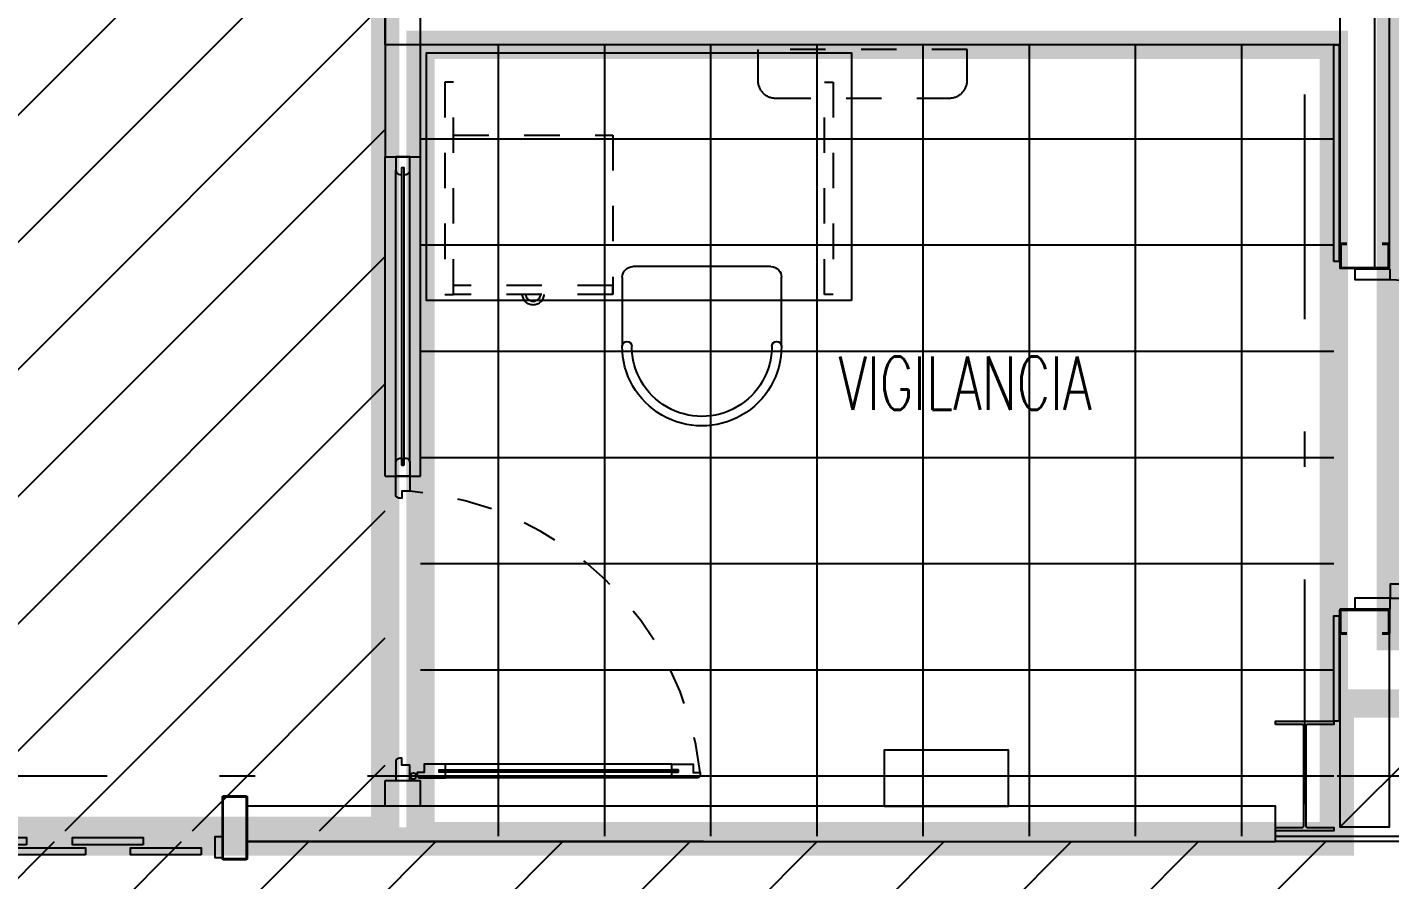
# Model space of a CAD drawing. Header units: millimetres. Extents: x -77 to 207, y -160 to 187.
# Drawn here: x -30.132 to -26.282, y 29.107 to 31.515 of the extents above; entities that cross this region are included whole.
import ezdxf
from ezdxf.enums import TextEntityAlignment as Align
from ezdxf.xclip import XClip

# ---------------------------------------------------------------- set-up
doc = ezdxf.new("R2010")
doc.units = ezdxf.units.MM
doc.header["$LTSCALE"] = 0.1
for name, pattern in [('X REF - ANELO INST bind$0$X REF - ANELO$0$DASHDOT2', [12.7, 6.35, -3.175, 0, -3.175]), ('X REF - ANELO INST bind$0$X REF - ANELO$0$DASHED2', [0.375, 0.25, -0.125]), ('X REF - ANELO INST bind$0$X REF - ANELO$0$HIDDEN2', [0.1875, 0.125, -0.0625])]:
    doc.linetypes.add(name, pattern=pattern)
for name, color, linetype in [('C01 Foil blanco', 30, 'Continuous'), ('C03 PRY comun+papel kraft', 192, 'Continuous'), ('C08 CH trapezoidal', 148, 'Continuous'), ('X REF - ANELO INST bind$0$X REF - ANELO$0$A-TABIQUE PRY', 7, 'Continuous'), ('X REF - ANELO INST bind$0$X REF - ANELO$0$C-ALUMINIO', 8, 'Continuous'), ('X REF - ANELO INST bind$0$X REF - ANELO$0$C-CÁMARA', 8, 'Continuous'), ('X REF - ANELO INST bind$0$X REF - ANELO$0$C-METALICA', 8, 'Continuous'), ('X REF - ANELO INST bind$0$X REF - ANELO$0$E-MOBILIARIO', 8, 'Continuous'), ('X REF - ANELO INST bind$0$X REF - ANELO$0$MET-COLUMNA METALICA', 7, 'Continuous'), ('X REF - ANELO INST bind$0$X REF - ANELO$0$MET-CORREAS DE CV', 7, 'Continuous'), ('X REF - ANELO INST bind$0$X REF - ANELO$0$MET-EJE CABRIADAS', 8, 'X REF - ANELO INST bind$0$X REF - ANELO$0$DASHDOT2'), ('X REF - ANELO INST bind$0$X REF - ANELO$0$MET-LANA VIDRIO', 8, 'Continuous'), ('X REF - ANELO INST bind$0$X REF - ANELO$0$PROY-SPLITS', 8, 'X REF - ANELO INST bind$0$X REF - ANELO$0$HIDDEN2'), ('X REF - ANELO INST bind$0$X REF - ANELO$0$R-NOMBRE LOCAL', 7, 'Continuous')]:
    doc.layers.add(name, color=color, linetype=linetype)
doc.styles.add('X REF - ANELO INST bind$0$X REF - ANELO$0$VAUX', font='romans.shx', dxfattribs={"width": 0.85})
doc.linetypes.add('X REF - ANELO INST bind$0$X REF - ANELO$0$REFERENCIAL CORTE TRANSVERSAL WM$0$BATTING', pattern='A,0.00254,-2.54,[134,ltypeshp.shx,S=2.54,R=0,X=-2.54,Y=0],-5.08,[134,ltypeshp.shx,S=2.54,R=180,X=2.54,Y=0],-2.54', length=10.16254)

# ---------------------------------------------------------------- blocks, each defined once
blk = doc.blocks.new('X REF - ANELO INST bind$0$X REF - ANELO$0$CMETP')
at = {"layer": 'X REF - ANELO INST bind$0$X REF - ANELO$0$MET-COLUMNA METALICA'}
blk.add_hatch(color=256, dxfattribs=at).paths.add_polyline_path([(-0.0825, 0), (-0.0825, 0.0097), (-0.0073, 0.0097, 0.414214), (-0.0029, 0.0141), (-0.0029, 0.2958, 0.414214), (-0.0073, 0.3002), (-0.0825, 0.3002), (-0.0825, 0.31), (0.0825, 0.31), (0.0825, 0.3002), (0.0073, 0.3002, 0.414214), (0.0029, 0.2958), (0.0029, 0.0141, 0.414214), (0.0073, 0.0097), (0.0825, 0.0097), (0.0825, 0)])
blk.add_lwpolyline([(0.0825, 0.3002), (0.0825, 0.31), (-0.0825, 0.31), (-0.0825, 0.3002), (-0.0073, 0.3002, -0.414214), (-0.0029, 0.2958), (-0.0029, 0.0141, -0.414214), (-0.0073, 0.0097), (-0.0825, 0.0097), (-0.0825, 0), (0.0825, 0), (0.0825, 0.0097), (0.0073, 0.0097, -0.414214), (0.0029, 0.0141), (0.0029, 0.2958, -0.414214), (0.0073, 0.3002)], format="xyb", close=True, dxfattribs=at)
blk = doc.blocks.new('X REF - ANELO INST bind$0$X REF - ANELO$0$cortina 2.00')
at = {"layer": 'X REF - ANELO INST bind$0$X REF - ANELO$0$C-CÁMARA', "elevation": 0.0008}
for points in [[(2008.2405, 1451.4917), (2008.2405, 1451.4717), (2008.3005, 1451.4717), (2008.3005, 1451.4917)], [(2008.2405, 1449.4917), (2008.2405, 1449.5117), (2008.3005, 1449.5117), (2008.3005, 1449.4917)]]:
    blk.add_lwpolyline(points, dxfattribs=at)
for points in [[(2008.2491, 1451.2411), (2008.2491, 1451.457), (2008.2691, 1451.457), (2008.2691, 1451.2411)], [(2008.2778, 1451.0507), (2008.2778, 1451.2707), (2008.2978, 1451.2707), (2008.2978, 1451.0507)], [(2008.2491, 1450.8769), (2008.2491, 1451.0769), (2008.2691, 1451.0769), (2008.2691, 1450.8769)], [(2008.2778, 1450.7169), (2008.2778, 1450.9169), (2008.2978, 1450.9169), (2008.2978, 1450.7169)], [(2008.2491, 1450.5499), (2008.2491, 1450.7499), (2008.2691, 1450.7499), (2008.2691, 1450.5499)], [(2008.2778, 1450.3795), (2008.2778, 1450.5795), (2008.2978, 1450.5795), (2008.2978, 1450.3795)], [(2008.2491, 1450.2056), (2008.2491, 1450.4056), (2008.2691, 1450.4056), (2008.2691, 1450.2056)], [(2008.2778, 1450.0456), (2008.2778, 1450.2456), (2008.2978, 1450.2456), (2008.2978, 1450.0456)], [(2008.2491, 1449.8787), (2008.2491, 1450.0787), (2008.2691, 1450.0787), (2008.2691, 1449.8787)], [(2008.2778, 1449.7152), (2008.2778, 1449.9152), (2008.2978, 1449.9152), (2008.2978, 1449.7152)], [(2008.2491, 1449.5518), (2008.2491, 1449.7518), (2008.2691, 1449.7518), (2008.2691, 1449.5518)]]:
    blk.add_lwpolyline(points, close=True, dxfattribs=at)
blk = doc.blocks.new('X REF - ANELO INST bind$0$X REF - ANELO$0$puerta 090')
at = {"layer": 'X REF - ANELO INST bind$0$X REF - ANELO$0$C-METALICA'}
for points in [[(506.5229, 1389.5823), (506.4229, 1389.5823), (506.4229, 1389.6123), (506.5229, 1389.6123)], [(506.5229, 1389.5823), (507.4229, 1389.5823), (507.4229, 1389.5423), (506.5229, 1389.5423)], [(506.5229, 1388.6523), (506.4229, 1388.6523), (506.4229, 1388.6823), (506.5229, 1388.6823)]]:
    blk.add_lwpolyline(points, close=True, dxfattribs=at)
at = {"layer": 'X REF - ANELO INST bind$0$X REF - ANELO$0$C-METALICA', "color": 8, "linetype": 'X REF - ANELO INST bind$0$X REF - ANELO$0$DASHED2'}
blk.add_arc((506.5229, 1389.5823), 0.9, 270, 357.4527, dxfattribs=at)
blk = doc.blocks.new('X REF - ANELO INST bind$0$X REF - ANELO$0$A$C17FA08BE')
at = {"layer": 'X REF - ANELO INST bind$0$X REF - ANELO$0$E-MOBILIARIO'}
for p, q in [((-0.1789, 0.1999), (0.0161, 0.1999)), ((-0.2089, -0.2201), (-0.2089, 0.1699)), ((0.0161, -0.2501), (-0.1789, -0.2501))]:
    blk.add_line(p, q, dxfattribs=at)
for centre, radius, start, end in [((-0.1789, 0.1699), 0.03, 90, 180), ((0.0161, 0.1864), 0.0135, 90, 270), ((0.0161, -0.0251), 0.225, 270, 90), ((0.0161, -0.0251), 0.198, 270, 90), ((-0.1789, -0.2201), 0.03, 180, 270), ((0.0161, -0.2366), 0.0135, 90, 270)]:
    blk.add_arc(centre, radius, start, end, dxfattribs=at)
blk = doc.blocks.new('X REF - ANELO INST bind$0$X REF - ANELO$0$Escritorio 1.20x0.70')
at = {"layer": 'X REF - ANELO INST bind$0$X REF - ANELO$0$E-MOBILIARIO', "linetype": 'X REF - ANELO INST bind$0$X REF - ANELO$0$HIDDEN2', "ltscale": 0.005}
for p, q in [((2121.1148, 1231.8749), (2121.1148, 1231.8999)), ((2121.1148, 1231.8999), (2121.5648, 1231.8999))]:
    blk.add_line(p, q, dxfattribs=at)
at = {"layer": 'X REF - ANELO INST bind$0$X REF - ANELO$0$E-MOBILIARIO'}
blk.add_lwpolyline([(2120.4407, 1231.8576), (2121.6407, 1231.8576), (2121.6407, 1232.5576), (2120.4407, 1232.5576)], close=True, dxfattribs=at)
at = {"layer": 'X REF - ANELO INST bind$0$X REF - ANELO$0$E-MOBILIARIO', "linetype": 'X REF - ANELO INST bind$0$X REF - ANELO$0$HIDDEN2', "ltscale": 0.005}
for points in [[(2120.4916, 1231.8749), (2120.5166, 1231.8749), (2120.5166, 1232.4749), (2120.4916, 1232.4749)], [(2121.5898, 1231.8749), (2121.5648, 1231.8749), (2121.5648, 1232.4749), (2121.5898, 1232.4749)], [(2121.1148, 1231.8749), (2121.5648, 1231.8749), (2121.5648, 1232.3249), (2121.1148, 1232.3249)]]:
    blk.add_lwpolyline(points, close=True, dxfattribs=at)
for radius in [0.03, 0.02]:
    blk.add_arc((2121.3398, 1231.8749), radius, 180, 0, dxfattribs=at)
blk = doc.blocks.new('X REF - ANELO INST bind$0$X REF - ANELO$0$N Local')
at = {"layer": 'X REF - ANELO INST bind$0$X REF - ANELO$0$R-NOMBRE LOCAL', "lineweight": 0, "style": 'X REF - ANELO INST bind$0$X REF - ANELO$0$VAUX', "width": 0.85}
for p in [(6337.5718, -934.4549), (6337.5718, -934.7149)]:
    blk.add_attdef('NOMBRE', text='', height=0.1823, dxfattribs=at).set_placement(p, align=Align.CENTER)
blk = doc.blocks.new('X REF - ANELO INST bind$0$X REF - ANELO$0$PA 0.86')
at = {"layer": 'X REF - ANELO INST bind$0$X REF - ANELO$0$C-ALUMINIO', "color": 8}
for p, q in [((-48.7083, 14.4594), (-48.0683, 14.4594)), ((-48.7083, 14.4214), (-48.0683, 14.4214))]:
    blk.add_line(p, q, dxfattribs=at)
at = {"layer": 'X REF - ANELO INST bind$0$X REF - ANELO$0$C-ALUMINIO'}
for points in [[(-48.7683, 14.4444), (-48.7883, 14.4444), (-48.7883, 14.4516, -0.387306), (-48.7812, 14.4594), (-48.7083, 14.4594), (-48.7083, 14.4434), (-48.7258, 14.4434), (-48.7258, 14.4374), (-48.7083, 14.4374), (-48.7083, 14.4214), (-48.7683, 14.4214), (-48.7683, 14.4444), (-48.7883, 14.4444)], [(-48.0083, 14.4444), (-47.9883, 14.4444), (-47.9883, 14.4516, 0.387306), (-47.9954, 14.4594), (-48.0683, 14.4594), (-48.0683, 14.4434), (-48.0507, 14.4434), (-48.0507, 14.4374), (-48.0683, 14.4374), (-48.0683, 14.4214), (-48.0083, 14.4214), (-48.0083, 14.4444), (-47.9883, 14.4444)], [(-47.9678, 14.4669), (-47.9678, 14.4239, 0.502809), (-47.9678, 14.4239), (-47.9678, 14.4239), (-47.9678, 14.4239), (-47.9448, 14.4239), (-47.9448, 14.4042), (-47.9382, 14.4042, 0.418366), (-47.9278, 14.4146), (-47.9278, 14.4669), (-47.9678, 14.4669)]]:
    blk.add_lwpolyline(points, format="xyb", dxfattribs=at)
blk.add_lwpolyline([(-48.7258, 14.4374), (-48.7258, 14.4434), (-48.0507, 14.4434), (-48.0507, 14.4374)], close=True, dxfattribs=at)
at = {"layer": 'X REF - ANELO INST bind$0$X REF - ANELO$0$C-ALUMINIO', "elevation": -0.0157}
blk.add_lwpolyline([(-47.9678, 13.6069), (-47.9678, 13.65, -0.502809), (-47.9678, 13.65), (-47.9678, 13.65), (-47.9678, 13.65), (-47.9448, 13.65), (-47.9448, 13.6697), (-47.9382, 13.6697, -0.418366), (-47.9278, 13.6592), (-47.9278, 13.6069), (-47.9678, 13.6069)], format="xyb", dxfattribs=at)
at = {"layer": 'X REF - ANELO INST bind$0$X REF - ANELO$0$C-ALUMINIO'}
blk.add_circle((-47.9778, 14.4544, 0.0003), 0.00857, dxfattribs=at)
at = {"layer": 'X REF - ANELO INST bind$0$X REF - ANELO$0$C-ALUMINIO', "color": 8, "linetype": 'X REF - ANELO INST bind$0$X REF - ANELO$0$DASHED2'}
blk.add_arc((-47.8945, 14.5466, -0.0159), 0.8996, 186.5245, 265.3288, dxfattribs=at)
blk = doc.blocks.new('X REF - ANELO INST bind$0$X REF - ANELO')
at = {"layer": 'X REF - ANELO INST bind$0$X REF - ANELO$0$A-TABIQUE PRY'}
for p, q in [((-29.1206, 29.3147, -0.0203), (-29.1206, 29.3874)), ((-29.1206, 29.3874), (-29.0206, 29.3874)), ((-29.0206, 29.3147, -0.0203), (-29.0206, 29.3874))]:
    blk.add_line(p, q, dxfattribs=at)
for points in [[(-29.1206, 31.5652), (-29.1206, 31.1494), (-29.0206, 31.1494), (-29.0206, 31.5652)], [(-29.1206, 31.4652), (-29.1206, 31.5652), (-26.423, 31.5652), (-26.423, 31.4652)], [(-26.6045, 29.2297), (-21.4308, 29.2297), (-21.4308, 29.2147), (-26.6045, 29.2147)]]:
    blk.add_lwpolyline(points, close=True, dxfattribs=at)
for points, elevation in [([(-26.4394, 30.8535), (-26.4394, 31.4652), (-26.4244, 31.4652), (-26.4244, 30.8535)], 0.0219), ([(-26.4394, 29.555), (-26.4394, 29.852), (-26.4244, 29.852), (-26.4244, 29.555)], 0.0219), ([(-29.5104, 29.2147), (-26.6045, 29.2147), (-26.6045, 29.3147), (-29.5104, 29.3147)], -0.0203)]:
    blk.add_lwpolyline(points, close=True, dxfattribs=dict(at, elevation=elevation))
at = {"layer": 'X REF - ANELO INST bind$0$X REF - ANELO$0$C-ALUMINIO', "color": 8}
for p, q in [((-29.1206, 30.2474, -0.0157), (-29.1206, 31.1495)), ((-29.0206, 30.2474, -0.0157), (-29.0206, 31.1495)), ((-29.0906, 30.2853, -0.0157), (-29.0906, 31.1116)), ((-29.0506, 30.287, -0.0157), (-29.0506, 31.1099)), ((-29.1206, 30.2474, -0.0157), (-29.0206, 30.2474, -0.0157))]:
    blk.add_line(p, q, dxfattribs=at)
at = {"layer": 'X REF - ANELO INST bind$0$X REF - ANELO$0$C-ALUMINIO'}
blk.add_lwpolyline([(-29.0906, 31.1495), (-29.0906, 31.1116, 0.398972), (-29.0791, 31.0995), (-29.0736, 31.0995), (-29.0736, 31.1191), (-29.0676, 31.1191), (-29.0676, 31.0995), (-29.061, 31.0995, 0.418366), (-29.0506, 31.1099), (-29.0506, 31.1494), (-29.0906, 31.1494)], format="xyb", dxfattribs=at)
blk.add_lwpolyline([(-29.0676, 31.0995), (-29.0676, 30.2778), (-29.0736, 30.2778), (-29.0736, 31.0995)], dxfattribs=at)
at = {"layer": 'X REF - ANELO INST bind$0$X REF - ANELO$0$C-ALUMINIO', "elevation": -0.0157}
blk.add_lwpolyline([(-29.0906, 30.2474), (-29.0906, 30.2853, -0.398972), (-29.0791, 30.2974), (-29.0736, 30.2974), (-29.0736, 30.2778), (-29.0676, 30.2778), (-29.0676, 30.2974), (-29.061, 30.2974, -0.418366), (-29.0506, 30.287), (-29.0506, 30.2474), (-29.0906, 30.2474)], format="xyb", dxfattribs=at)
at = {"layer": 'X REF - ANELO INST bind$0$X REF - ANELO$0$E-MOBILIARIO', "elevation": -0.0203}
blk.add_lwpolyline([(-27.7108, 29.3147), (-27.359, 29.3147), (-27.359, 29.4732), (-27.7108, 29.4732)], close=True, dxfattribs=at)
at = {"layer": 'X REF - ANELO INST bind$0$X REF - ANELO$0$MET-COLUMNA METALICA'}
for points in [[(-26.4033, 30.9044), (-26.4196, 30.9044, 0.414214), (-26.4226, 30.9014), (-26.4226, 30.8374, 0.414214), (-26.4196, 30.8344), (-26.2856, 30.8344, 0.414214), (-26.2826, 30.8374), (-26.2826, 30.9014, 0.414214), (-26.2856, 30.9044), (-26.3028, 30.9044)], [(-26.4033, 30.9019), (-26.4196, 30.9019, 0.414214), (-26.4201, 30.9014), (-26.4201, 30.8374, 0.414214), (-26.4196, 30.8369), (-26.2856, 30.8369, 0.414214), (-26.2851, 30.8374), (-26.2851, 30.9014, 0.414214), (-26.2856, 30.9019), (-26.3028, 30.9019)], [(-26.4033, 29.801), (-26.4196, 29.801, -0.414214), (-26.4226, 29.804), (-26.4226, 29.868, -0.414214), (-26.4196, 29.871), (-26.2856, 29.871, -0.414214), (-26.2826, 29.868), (-26.2826, 29.804, -0.414214), (-26.2856, 29.801), (-26.3028, 29.801)], [(-26.4033, 29.8035), (-26.4196, 29.8035, -0.414214), (-26.4201, 29.804), (-26.4201, 29.868, -0.414214), (-26.4196, 29.8685), (-26.2856, 29.8685, -0.414214), (-26.2851, 29.868), (-26.2851, 29.804, -0.414214), (-26.2856, 29.8035), (-26.3028, 29.8035)]]:
    blk.add_lwpolyline(points, format="xyb", dxfattribs=at)
at = {"layer": 'X REF - ANELO INST bind$0$X REF - ANELO$0$MET-COLUMNA METALICA', "elevation": -0.0203}
for points in [[(-29.5104, 29.2147), (-29.5104, 29.1665, -0.414214), (-29.5134, 29.1635), (-29.5774, 29.1635, -0.414214), (-29.5804, 29.1665), (-29.5804, 29.3405, -0.414214), (-29.5774, 29.3435), (-29.5134, 29.3435, -0.414214), (-29.5104, 29.3405), (-29.5104, 29.2313)], [(-29.5129, 29.2147), (-29.5129, 29.1665, -0.414214), (-29.5134, 29.166), (-29.5774, 29.166, -0.414214), (-29.5779, 29.1665), (-29.5779, 29.3405, -0.414214), (-29.5774, 29.341), (-29.5134, 29.341, -0.414214), (-29.5129, 29.3405), (-29.5129, 29.2147)]]:
    blk.add_lwpolyline(points, format="xyb", dxfattribs=at)
at = {"layer": 'X REF - ANELO INST bind$0$X REF - ANELO$0$MET-CORREAS DE CV'}
for points in [[(-26.2826, 30.8342), (-26.2826, 34.0345), (-26.4226, 34.0345), (-26.4226, 30.8342)], [(-26.4226, 29.8713), (-26.4226, 29.2567), (-26.2826, 29.2567), (-26.2826, 29.8713)]]:
    blk.add_lwpolyline(points, close=True, dxfattribs=at)
at = {"layer": 'X REF - ANELO INST bind$0$X REF - ANELO$0$MET-EJE CABRIADAS'}
for p, q in [((-26.522, -0.8196, 0.0194), (-26.522, 42.1212, 0.0194)), ((1.6043, 29.3999), (-54.2799, 29.3999))]:
    blk.add_line(p, q, dxfattribs=at)
at = {"layer": 'X REF - ANELO INST bind$0$X REF - ANELO$0$MET-LANA VIDRIO', "linetype": 'X REF - ANELO INST bind$0$X REF - ANELO$0$REFERENCIAL CORTE TRANSVERSAL WM$0$BATTING', "ltscale": 0.025}
blk.add_lwpolyline([(-26.3252, 34.032), (-26.3251, 30.8369)], dxfattribs=at)
at = {"layer": 'X REF - ANELO INST bind$0$X REF - ANELO$0$PROY-SPLITS'}
blk.add_lwpolyline([(-27.4758, 31.4527), (-28.0678, 31.4527), (-28.0678, 31.3652, 0.414214), (-28.0178, 31.3152), (-27.5258, 31.3152, 0.414214), (-27.4758, 31.3652), (-27.4758, 31.4527)], format="xyb", dxfattribs=at)
ref = blk.add_blockref('X REF - ANELO INST bind$0$X REF - ANELO$0$N Local', (5042.5755, 778.2066, 0.0183), dxfattribs=dict(xscale=-0.7999999999999545, yscale=0.8000000000000114, zscale=0.8))
ref.add_attrib('NOMBRE', 'VIGILANCIA', dxfattribs={"layer": 'X REF - ANELO INST bind$0$X REF - ANELO$0$R-NOMBRE LOCAL', "lineweight": 0, "height": 0.15, "style": 'X REF - ANELO INST bind$0$X REF - ANELO$0$VAUX', "width": 0.7}).set_placement((-27.4819, 30.4347, 0.0183), align=Align.CENTER)
at = {"rotation": 89.99999999999999}
blk.add_blockref('X REF - ANELO INST bind$0$X REF - ANELO$0$cortina 2.00', (1419.9113, -1979.0719, -0.0211), dxfattribs=at)
at = {"layer": 'X REF - ANELO INST bind$0$X REF - ANELO$0$C-ALUMINIO', "rotation": 180}
blk.add_blockref('X REF - ANELO INST bind$0$X REF - ANELO$0$PA 0.86', (-77.0184, 43.8544), dxfattribs=at)
at = {"layer": 'X REF - ANELO INST bind$0$X REF - ANELO$0$C-METALICA', "xscale": -1, "rotation": 180}
blk.add_blockref('X REF - ANELO INST bind$0$X REF - ANELO$0$puerta 090', (-532.8037, 1419.4845, 0.0025), dxfattribs=at)
at = {"layer": 'X REF - ANELO INST bind$0$X REF - ANELO$0$E-MOBILIARIO', "xscale": -1}
blk.add_blockref('X REF - ANELO INST bind$0$X REF - ANELO$0$Escritorio 1.20x0.70', (2092.6375, -1201.1144, 0.0171), dxfattribs=at)
at = {"layer": 'X REF - ANELO INST bind$0$X REF - ANELO$0$E-MOBILIARIO', "xscale": -1, "rotation": 89.9736600376107}
blk.add_blockref('X REF - ANELO INST bind$0$X REF - ANELO$0$A$C17FA08BE', (-28.2507, 30.6301, 0.0171), dxfattribs=at)
at = {"layer": 'X REF - ANELO INST bind$0$X REF - ANELO$0$MET-COLUMNA METALICA', "xscale": -1}
blk.add_blockref('X REF - ANELO INST bind$0$X REF - ANELO$0$CMETP', (-26.522, 29.245, 0.0003), dxfattribs=at)
blk = doc.blocks.new('X REF - ANELO INST bind')
ref = blk.add_blockref('X REF - ANELO INST bind$0$X REF - ANELO', (0, 0))
XClip(ref).set_block_clipping_path([(-76.9680737415, -24.7711317477), (92.9860355418, 61.1669630168)])

msp = doc.modelspace()

# ---------------------------------------------------------------- hatches: boundary and pattern name
at = {"layer": 'C01 Foil blanco'}
h = msp.add_hatch(dxfattribs=at)
h.set_pattern_fill('ANSI31', color=256, scale=0.08, style=0)
edge = h.paths.add_edge_path()
edge.add_line((-49.0214, 4.5849), (-49.0214, 14.5609))
edge.add_line((-49.0214, 14.5609), (-53.1984, 14.5609))
edge.add_line((-53.1984, 14.5609), (-53.1984, 16.7143))
edge.add_line((-53.1984, 16.7143), (-49.0215, 16.7143))
edge.add_line((-49.0215, 16.7143), (-49.0215, 37.3805))
edge.add_line((-49.0215, 37.3805), (-26.4226, 37.3805))
edge.add_line((-26.4226, 37.3805), (-26.4226, 33.4266))
edge.add_line((-26.4226, 33.4266), (-29.1206, 33.4266))
edge.add_line((-29.1206, 33.4266), (-29.1206, 29.2452))
edge.add_line((-29.1206, 29.2452), (-42.6771, 29.2452))
edge.add_line((-42.6771, 29.2452), (-42.6764, 4.5849))
edge.add_line((-42.6764, 4.5849), (-49.0214, 4.585))
h = msp.add_hatch(dxfattribs=at)
h.set_pattern_fill('ANSI31', color=256, scale=0.08, style=0)
edge = h.paths.add_edge_path()
edge.add_line((-6.5537, 29.605), (-5.607, 29.605))
edge.add_line((-5.607, 29.605), (-5.607, 24.0344))
edge.add_line((-5.607, 24.0344), (-1.3657, 24.0344))
edge.add_line((-1.3657, 24.0344), (-1.3657, 22.0205))
edge.add_line((-1.3657, 22.0205), (0.1104, 22.0205))
edge.add_line((0.1104, 22.0205), (0.1104, 6.9084))
edge.add_line((0.1104, 6.9084), (-1.3896, 6.9084))
edge.add_line((-1.3896, 6.9084), (-1.3896, 4.9598))
edge.add_line((-1.3896, 4.9598), (-4.7023, 4.9598))
edge.add_line((-4.7023, 4.9598), (-4.7023, 0.0543))
edge.add_line((-4.7023, 0.0543), (-5.1976, 0.0543))
edge.add_line((-5.1976, 0.0543), (-5.1976, 0.1851))
edge.add_line((-5.1976, 0.1851), (-31.5253, 0.1851))
edge.add_line((-31.5253, 0.1851), (-31.5253, 29.2147))
edge.add_line((-31.5253, 29.2147), (-26.4226, 29.2147))
edge.add_line((-26.4226, 29.2147), (-26.4226, 29.605))
edge.add_line((-26.4226, 29.605), (-6.5537, 29.605))
at = {"layer": 'C03 PRY comun+papel kraft'}
h = msp.add_hatch(dxfattribs=at)
h.set_pattern_fill('_USER', color=256, scale=0.3, double=1, pattern_type=0)
h.set_pattern_definition([(0, (0, 0), (0, 0.3), []), (90, (0, 0), (-0.3, 2e-17), [])])
h.paths.add_polyline_path([(-29.0206, 31.4652), (-26.4394, 31.4652), (-26.4394, 29.2297), (-29.0206, 29.2297)])

# ---------------------------------------------------------------- linework, layer by layer
msp.add_line((-28.2207, 29.2147, 0), (-29.5082, 29.2147, 0))
at = {"layer": 'C01 Foil blanco', "const_width": 0.08}
for points, elevation in [([(-49.0214, 4.5849), (-49.0214, 14.5609), (-53.1984, 14.5609), (-53.1984, 16.7143), (-49.0215, 16.7143), (-49.0215, 37.3805), (-26.4226, 37.3805), (-26.4226, 33.4266), (-29.1206, 33.4266), (-29.1206, 29.2452), (-29.1206, 29.2452), (-42.6771, 29.2452), (-42.6764, 4.5849), (-49.0214, 4.585)], -0.0366), ([(-6.5537, 29.605), (-6.5537, 29.605), (-5.607, 29.605), (-5.607, 24.0344), (-1.3657, 24.0344), (-1.3657, 22.0205), (0.1104, 22.0205), (0.1104, 6.9084), (-1.3896, 6.9084), (-1.3896, 4.9598), (-4.7023, 4.9598), (-4.7023, 0.0543), (-5.1976, 0.0543), (-5.1976, 0.1851), (-31.5253, 0.1851), (-31.5253, 0.1851), (-31.5253, 29.2147), (-31.5253, 29.2147), (-26.4226, 29.2147), (-26.4226, 29.605), (-6.5537, 29.605)], 0)]:
    msp.add_lwpolyline(points, dxfattribs=dict(at, elevation=elevation))
at = {"layer": 'C03 PRY comun+papel kraft', "const_width": 0.08, "elevation": 0.0238}
msp.add_lwpolyline([(-29.0206, 31.4652), (-26.4394, 31.4652), (-26.4394, 29.2297), (-29.0206, 29.2297), (-29.0206, 31.4652)], dxfattribs=at)
at = {"layer": 'C08 CH trapezoidal', "const_width": 0.08, "elevation": 0.0004}
msp.add_lwpolyline([(-26.2826, 41.638), (-20.9926, 41.638), (-20.9926, 29.795), (-26.2786, 29.795), (-26.2826, 41.638)], dxfattribs=at)

# ---------------------------------------------------------------- block references
msp.add_blockref('X REF - ANELO INST bind', (0, 0))

doc.saveas('drawing.dxf')
